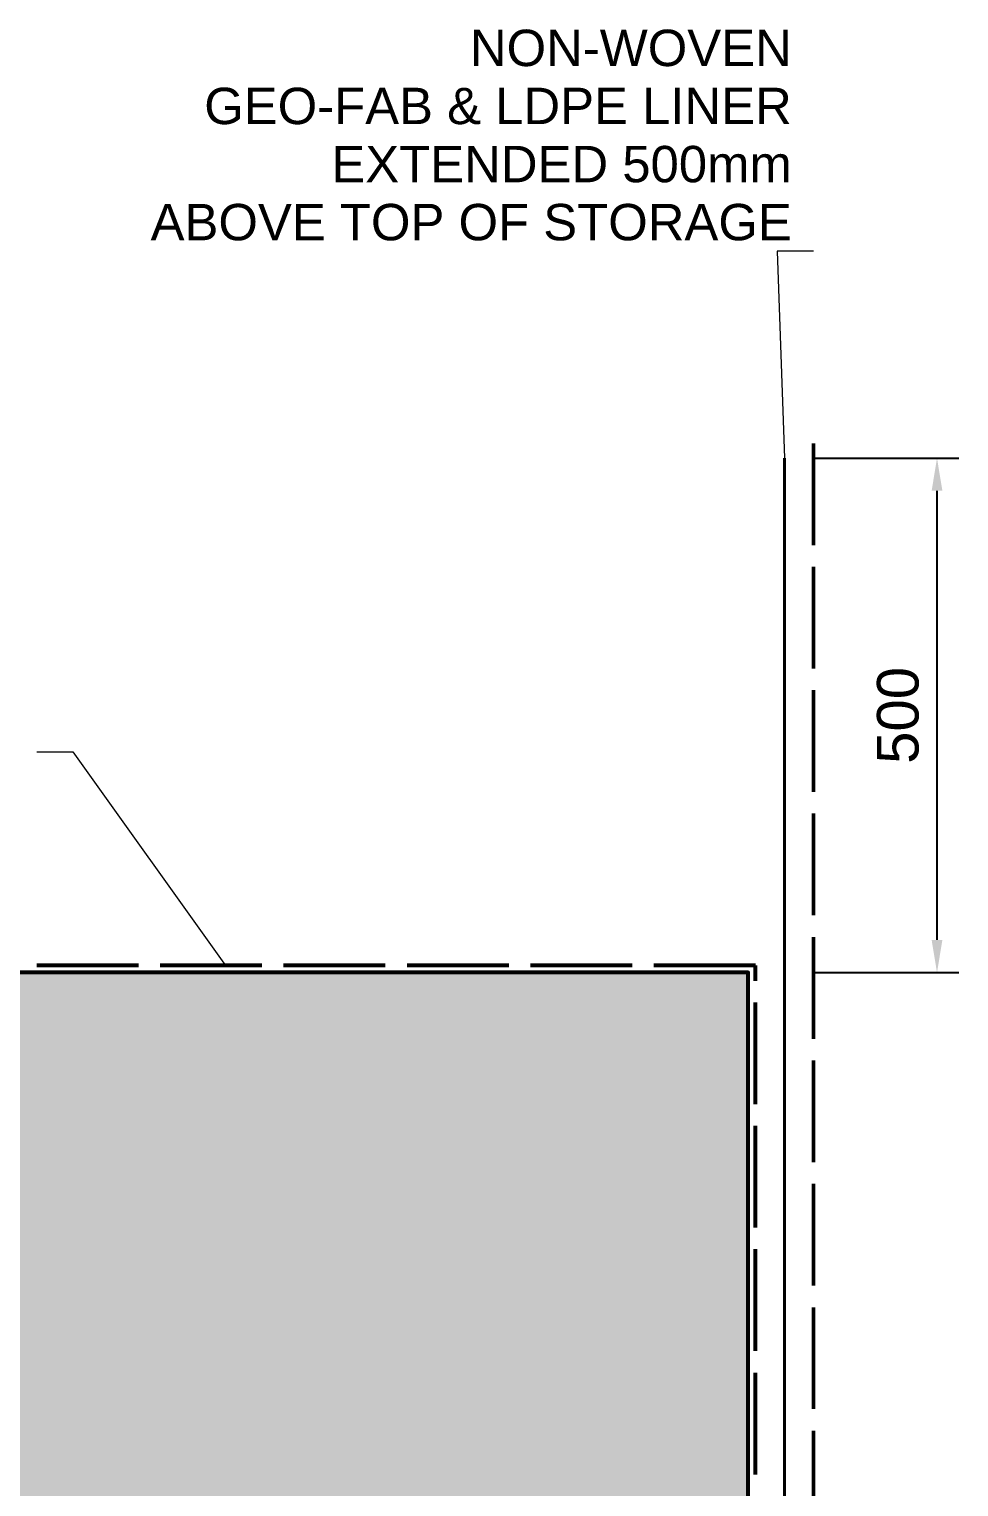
# Model space of a CAD drawing. Header units: millimetres. Extents: x -1589 to 3655, y -853 to 3242.
# Drawn here: x 2751 to 3655, y 1060 to 2477 of the extents above; entities that cross this region are included whole.
import ezdxf
from ezdxf.enums import TextEntityAlignment as Align

# ---------------------------------------------------------------- set-up
doc = ezdxf.new("R2010")
doc.units = ezdxf.units.MM
doc.linetypes.add('DASH_99_21', pattern=[119.944444, 98.777778, -21.166667])
for name, color, linetype in [('ANNOTATIONS', 7, 'Continuous'), ('DIMENSIONS', 7, 'Continuous'), ('GEOFAB', 5, 'Continuous'), ('LEADERS', 7, 'Continuous'), ('MODULE_ART', 7, 'Continuous'), ('TANK', 7, 'Continuous')]:
    doc.layers.add(name, color=color, linetype=linetype)
doc.styles.add('ARIAL', font='arial.ttf')
doc.dimstyles.get("Standard").update_dxf_attribs({"dimtxt": 2.5, "dimasz": 2.5, "dimexe": 1.25, "dimexo": 0.625, "dimtad": 1, "dimcen": 2.5, "dimazin": 3, "dimtfac": 1, "dimtmove": 0, "dimatfit": 3})

# ---------------------------------------------------------------- blocks, each defined once
blk = doc.blocks.new('atlancube_face')
at = {"true_color": 0x000000}
blk.add_solid([(-1.8, -1.8), (1151.8, -1.8), (-1.8, 781.8), (1151.8, 781.8)], dxfattribs=at)

msp = doc.modelspace()

# ---------------------------------------------------------------- linework, layer by layer
at = {"layer": 'GEOFAB', "color": 5, "linetype": 'DASH_99_21', "lineweight": 50}
msp.add_line((3513.5, -63.5), (3513.5, 2088.2), dxfattribs=at)
at = {"layer": 'GEOFAB', "color": 6, "lineweight": 40}
msp.add_line((3485.3, -35.3), (3485.3, 2060), dxfattribs=at)
at = {"layer": 'GEOFAB', "color": 5, "linetype": 'DASH_99_21', "lineweight": 53}
msp.add_lwpolyline([(-7.1, -7.1), (3457.1, -7.1), (3457.1, 1567.1), (-7.1, 1567.1)], close=True, dxfattribs=at)
at = {"layer": 'LEADERS', "lineweight": 18}
for p, q in [((3513.5, 2261.1), (3478.2, 2261.1)), ((3478.2, 2261.1), (3485.3, 2060)), ((2758.6, 1774.5), (2793.8, 1774.5)), ((2793.8, 1774.5), (2942, 1567.1))]:
    msp.add_line(p, q, dxfattribs=at)
at = {"layer": 'TANK', "lineweight": 53}
msp.add_lwpolyline([(0, 0), (3450, 0), (3450, 1560), (0, 1560)], close=True, dxfattribs=at)

# ---------------------------------------------------------------- block references
at = {"layer": 'MODULE_ART'}
msp.add_blockref('atlancube_face', (2300, 780), dxfattribs=at)

# ---------------------------------------------------------------- texts
at = {"layer": 'ANNOTATIONS', "style": 'ARIAL'}
for s, height, p in [('NON-WOVEN', 35.36, (3492.3, 2441)), ('GEO-FAB & LDPE LINER', 35.362, (3492.3, 2384.6)), ('EXTENDED 500mm', 35.362, (3492.3, 2328.1)), ('ABOVE TOP OF STORAGE', 35.362, (3492.3, 2271.7))]:
    msp.add_text(s, height=height, dxfattribs=at).set_placement(p, align=Align.RIGHT)

# ---------------------------------------------------------------- dimensions: what is measured, and where the dimension line sits
at = {"layer": 'DIMENSIONS'}
msp.add_linear_dim(base=(3633.4, 1560), p1=(3513.5, 1560), p2=(3513.5, 2060), angle=90, dimstyle='Standard', override={"dimtxt": 40.414222, "dimasz": 31.75, "dimexe": 21.166667, "dimexo": 0, "dimgap": 17.638889, "dimtad": 1, "dimtih": 0, "dimtoh": 0, "dimdec": 0, "dimtxsty": 'ARIAL', "dimclrd": 7, "dimclre": 7, "dimclrt": 7}, dxfattribs=at).render()

doc.saveas('drawing.dxf')
